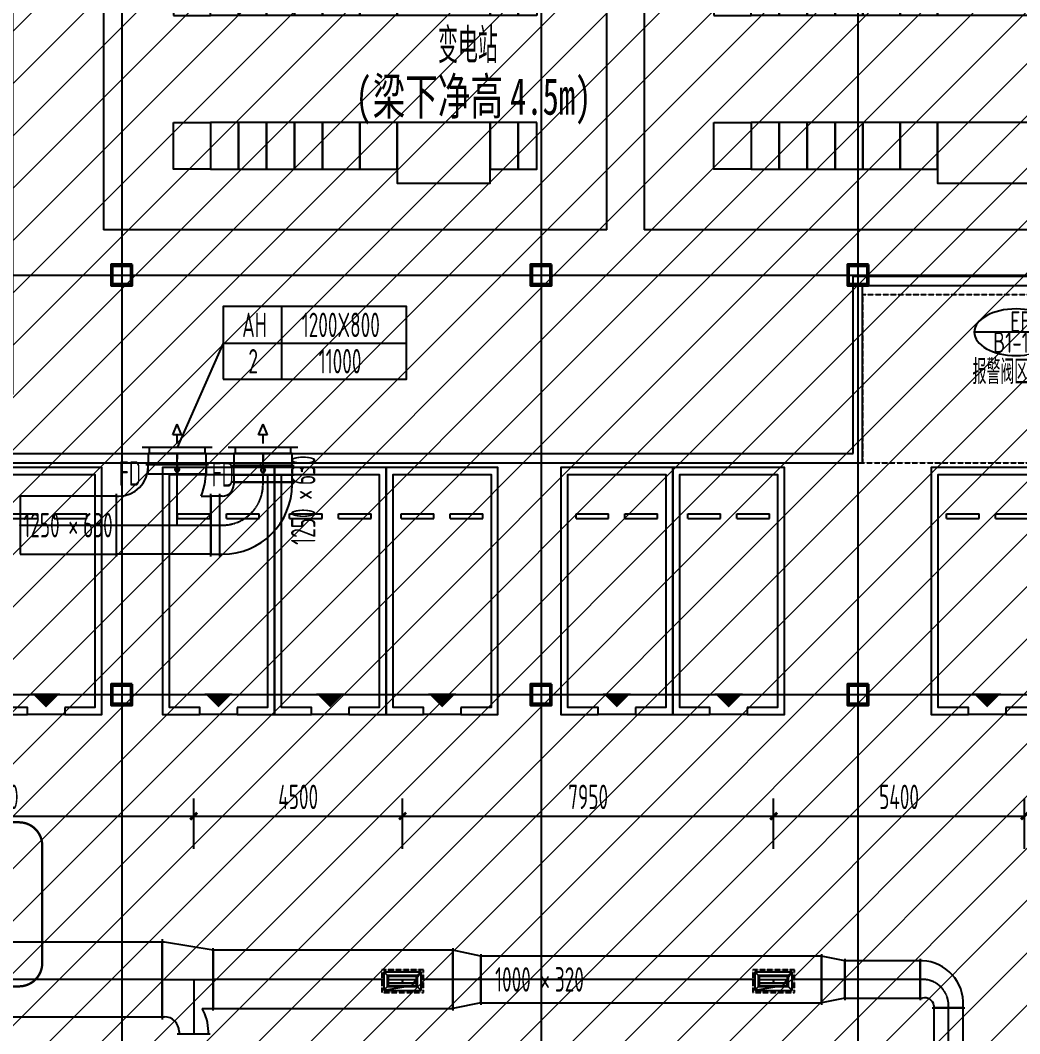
# Model space of a CAD drawing. Extents: x -20827274 to 1300756471, y -549375 to 3431892.
# Drawn here: x -56387 to -34936, y -299536 to -277794 of the extents above; entities that cross this region are included whole.
import ezdxf

# ---------------------------------------------------------------- set-up
doc = ezdxf.new("R2010")
doc.units = 0
doc.header["$LTSCALE"] = 10
for name, pattern in [('CENTER2', [1.125, 0.75, -0.125, 0.125, -0.125]), ('DASH', [0.35, 0.25, -0.1]), ('暖附图底图$0$DASH', [0.35, 0.25, -0.1]), ('暖附图底图$0$DOTE', [2.42, 2, -0.2, 0.02, -0.2])]:
    doc.linetypes.add(name, pattern=pattern)
for name, color, linetype in [('1-zs', 3, 'Continuous'), ('1-暖通标注', 4, 'Continuous'), ('1-标注暖通', 4, 'Continuous'), ('DUCT-排烟中心线', 5, 'CENTER2'), ('DUCT-排烟标注', 3, 'Continuous'), ('DUCT-排烟法兰', 4, 'Continuous'), ('DUCT-排烟管', 2, 'Continuous'), ('DUCT-排烟管立管', 2, 'Continuous'), ('DUCT-排烟管端线', 4, 'Continuous'), ('DUCT-排风风口', 7, 'Continuous'), ('DUCT-送风中心线', 5, 'CENTER2'), ('DUCT-送风标注', 3, 'Continuous'), ('DUCT-送风法兰', 2, 'Continuous'), ('DUCT-送风管', 4, 'Continuous'), ('DUCT-送风管端线', 2, 'Continuous'), ('DUCT-送风阀门', 7, 'Continuous'), ('H-TH_DIM', 3, 'Continuous'), ('H-暖通设备', 181, 'Continuous'), ('Hvac-Hide', 8, 'DASH'), ('暖附图底图$0$0-蓝', 8, 'Continuous'), ('暖附图底图$0$00-停车位', 8, 'Continuous'), ('暖附图底图$0$1-标注暖通', 8, 'Continuous'), ('暖附图底图$0$A-ROOM_NAME', 8, 'Continuous'), ('暖附图底图$0$A-WALL', 8, 'Continuous'), ('暖附图底图$0$DOTE', 8, 'Continuous'), ('暖附图底图$0$EQUIP-照明', 8, 'Continuous'), ('暖附图底图$0$SPACE', 8, 'Continuous'), ('暖附图底图$0$规划-地库', 8, 'Continuous'), ('暖附图底图$0$配电', 8, 'Continuous')]:
    doc.layers.add(name, color=color, linetype=linetype)
doc.layers.add('F-非人防区', color=105, linetype='Continuous', lineweight=15)
doc.layers.add('暖附图底图$0$钢柱', color=8, linetype='Continuous', lineweight=35)
doc.styles.add('8B2_02', font='tssdeng.shx', dxfattribs={"width": 0.6, "bigfont": 'TSSDCHN.shx'})
doc.styles.add('8B2_02_T3', font='tssdeng.shx', dxfattribs={"width": 0.6, "bigfont": 'TSSDCHN.shx'})
doc.styles.add('暖附图底图$0$8B2_02', font='tssdeng.shx', dxfattribs={"width": 0.6, "bigfont": 'TSSDCHN.shx'})
doc.styles.add('暖附图底图$0$黑体', font='simhei.ttf', dxfattribs={"width": 0.65})
doc.dimstyles.new('_TCH_ARCH&&150', dxfattribs={"dimtxt": 525, "dimasz": 150, "dimexe": 375, "dimexo": 450, "dimgap": 150, "dimtad": 1, "dimdec": 0, "dimrnd": 50, "dimzin": 0, "dimdsep": 46, "dimtxsty": '8B2_02_T3', "dimblk": 'ARCHTICK', "dimcen": 0.09, "dimclrt": 7, "dimazin": 2, "dimtfac": 1, "dimtdec": 0, "dimtix": 1, "dimtmove": 2, "dimatfit": 3, "dimfxl": 0, "dimtolj": 1, "dimtzin": 0, "dimarcsym": 0})

# ---------------------------------------------------------------- blocks, each defined once
blk = doc.blocks.new('$风口$00000108')
for p, q in [((-250, 135), (-190, 75)), ((-250, -135), (-250, 135)), ((200, 25), (-190, 25)), ((250, 135), (200, 75)), ((250, 135), (250, -135)), ((-250, -135), (-190, -75)), ((250, -135), (-250, -135)), ((200, -25), (-190, -25)), ((200, -75), (250, -135))]:
    blk.add_line(p, q)
at = {"linetype": 'Continuous'}
blk.add_line((250, 135), (-250, 135), dxfattribs=at)
at = {"lineweight": 40}
for p, q in [((-190, 75), (200, 75)), ((-190, -75), (-190, 75)), ((200, 75), (200, -75)), ((-190, -75), (200, -75))]:
    blk.add_line(p, q, dxfattribs=at)
blk = doc.blocks.new('$风口$00000098')
for p, q in [((99.9, 250), (99.9, -250)), ((0, 200), (99.9, 200)), ((0, -200), (0, 200)), ((0, 0), (-100, 0)), ((171.6, 0), (315.1, 0)), ((315.1, 31.5), (500, 0)), ((315.1, 31.5), (315.1, -31.5)), ((315.1, -31.5), (500, 0)), ((99.9, -200), (0, -200))]:
    blk.add_line(p, q)
blk = doc.blocks.new('暖附图底图$0$车位2400x5300')
at = {"layer": '暖附图底图$0$00-停车位', "color": 251}
for p, q in [((-875, -1000), (-175, -1000)), ((-875, -1100), (-875, -1000)), ((-175, -1100), (-175, -1000)), ((175, -1000), (875, -1000)), ((175, -1100), (175, -1000)), ((875, -1100), (875, -1000)), ((-875, -1100), (-175, -1100)), ((175, -1100), (875, -1100)), ((400, -5300), (-400, -5300))]:
    blk.add_line(p, q, dxfattribs=at)
blk.add_lwpolyline([(400, -5150), (400, -5300), (1200, -5300), (1200, 0), (-1200, 0), (-1200, -5300), (-400, -5300), (-400, -5150), (-1050, -5150), (-1050, -150), (1050, -150), (1050, -5150), (400, -5150)], dxfattribs=at)
blk.add_lwpolyline([(0, -5150, 0, 600, 0), (0, -4850, 600, 600, 0)], format="xyseb", dxfattribs=at)
blk = doc.blocks.new('暖附图底图$0$A$C10817FE3')
at = {"layer": '暖附图底图$0$0-蓝', "color": 9, "linetype": '暖附图底图$0$DASH', "ltscale": 3, "const_width": 50}
blk.add_lwpolyline([(-168634, -136010), (-164256, -136010, 0.414214), (-163756, -135510), (-163756, -132990, 0.414214), (-164256, -132490), (-168634, -132490, 0.414214), (-169134, -132990), (-169134, -135510, 0.414214)], format="xyb", close=True, dxfattribs=at)
blk = doc.blocks.new('暖附图底图$0$p3')
at = {"layer": '暖附图底图$0$配电'}
for p, q in [((0, 10800), (0, 0)), ((6900, 10800), (0, 10800)), ((6900, 10800), (6900, 0)), ((0, 0), (6900, 0))]:
    blk.add_line(p, q, dxfattribs=at)
for points in [[(2300, 9300), (2300, 8900), (1300, 8900), (1300, 9300)], [(4600, 9300), (4600, 8900), (5600, 8900), (5600, 9300)], [(2300, 8900), (2300, 8300), (1300, 8300), (1300, 8900)], [(4600, 8900), (4600, 8300), (5600, 8300), (5600, 8900)], [(2300, 8300), (2300, 6300), (1000, 6300), (1000, 8300)], [(4600, 8300), (4600, 6300), (5900, 6300), (5900, 8300)], [(2300, 6300), (2300, 5500), (1300, 5500), (1300, 6300)], [(4600, 6300), (4600, 5500), (5600, 5500), (5600, 6300)], [(2300, 5500), (2300, 4700), (1300, 4700), (1300, 5500)], [(4600, 5500), (4600, 4700), (5600, 4700), (5600, 5500)], [(2300, 4700), (2300, 4100), (1300, 4100), (1300, 4700)], [(4600, 4700), (4600, 4100), (5600, 4100), (5600, 4700)], [(2300, 4100), (2300, 3500), (1300, 3500), (1300, 4100)], [(4600, 4100), (4600, 3500), (5600, 3500), (5600, 4100)], [(2300, 3500), (2300, 2900), (1300, 2900), (1300, 3500)], [(4600, 3500), (4600, 2900), (5600, 2900), (5600, 3500)], [(2300, 2900), (2300, 2300), (1300, 2300), (1300, 2900)], [(4600, 2900), (4600, 2300), (5600, 2300), (5600, 2900)], [(2300, 1500), (2300, 2300), (1300, 2300), (1300, 1500)], [(4600, 1500), (4600, 2300), (5600, 2300), (5600, 1500)]]:
    blk.add_lwpolyline(points, close=True, dxfattribs=at)
blk = doc.blocks.new('暖附图底图$0$A$C08EF1FB0')
at = {"layer": '暖附图底图$0$规划-地库', "color": 1}
for p, q in [((6700, 2800), (6100, 1800)), ((7300, 2800), (6700, 1800)), ((7900, 2800), (7300, 1800)), ((8500, 2800), (7900, 1800))]:
    blk.add_line(p, q, dxfattribs=at)
at = {"layer": '暖附图底图$0$配电'}
for p, q in [((10800, 4100), (0, 4100)), ((0, 4100), (0, 0)), ((10800, 4100), (10800, 0)), ((10800, 0), (0, 0))]:
    blk.add_line(p, q, dxfattribs=at)
for points in [[(2500, 1800), (4500, 1800), (4500, 3100), (2500, 3100)], [(1500, 1800), (1900, 1800), (1900, 2800), (1500, 2800)], [(1900, 1800), (2500, 1800), (2500, 2800), (1900, 2800)], [(4500, 1800), (5300, 1800), (5300, 2800), (4500, 2800)], [(5300, 1800), (6100, 1800), (6100, 2800), (5300, 2800)], [(6100, 1800), (6700, 1800), (6700, 2800), (6100, 2800)], [(6700, 1800), (7300, 1800), (7300, 2800), (6700, 2800)], [(7300, 1800), (7900, 1800), (7900, 2800), (7300, 2800)], [(7900, 1800), (8500, 1800), (8500, 2800), (7900, 2800)], [(9300, 1800), (8500, 1800), (8500, 2800), (9300, 2800)]]:
    blk.add_lwpolyline(points, close=True, dxfattribs=at)
blk = doc.blocks.new('暖附图底图$0$A$C17481A77')
at = {"layer": '暖附图底图$0$EQUIP-照明', "rotation": 270}
for p in [(-22875, -829), (-11274, -829)]:
    blk.add_blockref('暖附图底图$0$p3', p, dxfattribs=at)
at = {"layer": '暖附图底图$0$规划-地库', "color": 1, "rotation": 269.9999999993091}
blk.add_blockref('暖附图底图$0$A$C08EF1FB0', (-28923, -460), dxfattribs=at)
blk = doc.blocks.new('暖附图底图$0$A$C00330F2E')
at = {"layer": '暖附图底图$0$钢柱', "color": 4, "lineweight": 35}
for points in [[(18075, -108100), (17625, -108100), (17625, -108550), (18075, -108550)], [(18045, -108520), (17655, -108520), (17655, -108130), (18045, -108130)], [(27075, -108100), (26625, -108100), (26625, -108550), (27075, -108550)], [(27045, -108520), (26655, -108520), (26655, -108130), (27045, -108130)], [(33875, -108100), (33425, -108100), (33425, -108550), (33875, -108550)], [(33845, -108520), (33455, -108520), (33455, -108130), (33845, -108130)], [(18075, -117100), (17625, -117100), (17625, -117550), (18075, -117550)], [(18045, -117520), (17655, -117520), (17655, -117130), (18045, -117130)], [(27075, -117100), (26625, -117100), (26625, -117550), (27075, -117550)], [(27045, -117520), (26655, -117520), (26655, -117130), (27045, -117130)], [(33875, -117100), (33425, -117100), (33425, -117550), (33875, -117550)], [(33845, -117520), (33455, -117520), (33455, -117130), (33845, -117130)]]:
    blk.add_lwpolyline(points, close=True, dxfattribs=at)
blk = doc.blocks.new('暖附图底图$0$AFSFCS')
at = {"linetype": '暖附图底图$0$DASH'}
blk.add_lwpolyline([(-38308.6, -287285.4), (-32033.6, -287285.4), (-32033.6, -283685.4), (-38308.6, -283685.4)], close=True, dxfattribs=at)
at = {"layer": '暖附图底图$0$A-WALL'}
for p, q in [((-38508.6, -283285.4), (-31933.6, -283285.4)), ((-38508.6, -287085.4), (-38508.6, -283285.4)), ((-38308.6, -283485.4), (-32033.6, -283485.4)), ((-38308.6, -287285.4), (-38308.6, -283485.4)), ((-59108.6, -287085.4), (-38508.6, -287085.4)), ((-59208.6, -287285.4), (-38308.6, -287285.4))]:
    blk.add_line(p, q, dxfattribs=at)
at = {"layer": '暖附图底图$0$DOTE', "color": 16, "linetype": '暖附图底图$0$DOTE', "ltscale": 1.5}
for p, q in [((-54208.6, -155629.3), (-54208.6, -385768.2)), ((-45208.6, -155629.3), (-45208.6, -385768.2)), ((-38408.6, -155629.3), (-38408.6, -385768.2)), ((-113117.3, -283260.4), (10791.4, -283260.4)), ((-113117.3, -292260.4), (10791.4, -292260.4))]:
    blk.add_line(p, q, dxfattribs=at)
for name, p in [('暖附图底图$0$A$C10817FE3', (107841.4, -162510.4)), ('暖附图底图$0$A$C00330F2E', (-72058.6, -174935.4)), ('暖附图底图$0$A$C17481A77', (-31725.9, -274560.3))]:
    blk.add_blockref(name, p)
at = {"layer": '暖附图底图$0$00-停车位'}
for p in [(-55833.6, -287385.4), (-52133.6, -287385.4), (-49733.6, -287385.4), (-47333.6, -287385.4), (-43583.6, -287385.4), (-41183.6, -287385.4), (-35633.6, -287385.4)]:
    blk.add_blockref('暖附图底图$0$车位2400x5300', p, dxfattribs=at)
at = {"layer": '暖附图底图$0$A-ROOM_NAME', "style": '暖附图底图$0$8B2_02', "width": 0.6}
for s, height, p in [('变电站', 750, (-47420.4, -278713.7)), ('报警阀区域', 525, (-35949.2, -285599.1))]:
    blk.add_text(s, height=height, dxfattribs=at).set_placement(p)
at = {"layer": '暖附图底图$0$SPACE', "style": '暖附图底图$0$黑体', "width": 0.65}
for s, height, p in [('(', 788.6, (-49191.2, -279820.3)), ('梁下净高', 788.61, (-48822.6, -279820.3)), ('4.5m)', 788.61, (-45873.7, -279820.3))]:
    blk.add_text(s, height=height, dxfattribs=at).set_placement(p)
blk = doc.blocks.new('暖附图底图')
at = {"layer": '暖附图底图$0$1-标注暖通', "linetype": '暖附图底图$0$DASH'}
blk.add_blockref('暖附图底图$0$AFSFCS', (500000, 0), dxfattribs=at)
blk = doc.blocks.new('_ArchTick')
at = {"color": 0, "linetype": 'ByBlock', "const_width": 0.4}
blk.add_lwpolyline([(-0.5, -0.5), (0.5, 0.5)], dxfattribs=at)
blk = doc.blocks.new('*D1182')
at = {"layer": 'Defpoints', "color": 0, "transparency": 16777216}
for p in [(-52664, -294867), (-61046, -296021), (-52664, -296021)]:
    blk.add_point(p, dxfattribs=at)
at = {"layer": 'H-TH_DIM', "color": 0, "lineweight": -2, "transparency": 16777216}
for p, q in [((-61046, -295571), (-61046, -294492)), ((-52664, -295571), (-52664, -294492)), ((-61046, -294867), (-52664, -294867))]:
    blk.add_line(p, q, dxfattribs=at)
at = {"layer": 'H-TH_DIM', "color": 0, "lineweight": -2, "transparency": 16777216, "xscale": 150, "yscale": 150, "zscale": 150, "rotation": 180}
blk.add_blockref('_ArchTick', (-61046, -294867), dxfattribs=at)
at = {"layer": 'H-TH_DIM', "color": 0, "lineweight": -2, "transparency": 16777216, "xscale": 150, "yscale": 150, "zscale": 150}
blk.add_blockref('_ArchTick', (-52664, -294867), dxfattribs=at)
at = {"layer": 'H-TH_DIM', "color": 7, "transparency": 16777216, "insert": (-56855, -294455), "char_height": 525, "attachment_point": 5, "style": '8B2_02_T3'}
blk.add_mtext('\\A1;8400', dxfattribs=at)
blk = doc.blocks.new('*D1183')
at = {"layer": 'Defpoints', "color": 0, "transparency": 16777216}
for p in [(-48181, -294867), (-52664, -296021), (-48181, -296021)]:
    blk.add_point(p, dxfattribs=at)
at = {"layer": 'H-TH_DIM', "color": 0, "lineweight": -2, "transparency": 16777216}
for p, q in [((-52664, -295571), (-52664, -294492)), ((-48181, -295571), (-48181, -294492)), ((-52664, -294867), (-48181, -294867))]:
    blk.add_line(p, q, dxfattribs=at)
at = {"layer": 'H-TH_DIM', "color": 0, "lineweight": -2, "transparency": 16777216, "xscale": 150, "yscale": 150, "zscale": 150, "rotation": 180}
blk.add_blockref('_ArchTick', (-52664, -294867), dxfattribs=at)
at = {"layer": 'H-TH_DIM', "color": 0, "lineweight": -2, "transparency": 16777216, "xscale": 150, "yscale": 150, "zscale": 150}
blk.add_blockref('_ArchTick', (-48181, -294867), dxfattribs=at)
at = {"layer": 'H-TH_DIM', "color": 7, "transparency": 16777216, "insert": (-50422, -294455), "char_height": 525, "attachment_point": 5, "style": '8B2_02_T3'}
blk.add_mtext('\\A1;4500', dxfattribs=at)
blk = doc.blocks.new('*D1184')
at = {"layer": 'Defpoints', "color": 0, "transparency": 16777216}
for p in [(-40218, -294867), (-48181, -296021), (-40218, -296021)]:
    blk.add_point(p, dxfattribs=at)
at = {"layer": 'H-TH_DIM', "color": 0, "lineweight": -2, "transparency": 16777216}
for p, q in [((-48181, -295571), (-48181, -294492)), ((-40218, -295571), (-40218, -294492)), ((-48181, -294867), (-40218, -294867))]:
    blk.add_line(p, q, dxfattribs=at)
at = {"layer": 'H-TH_DIM', "color": 0, "lineweight": -2, "transparency": 16777216, "xscale": 150, "yscale": 150, "zscale": 150, "rotation": 180}
blk.add_blockref('_ArchTick', (-48181, -294867), dxfattribs=at)
at = {"layer": 'H-TH_DIM', "color": 0, "lineweight": -2, "transparency": 16777216, "xscale": 150, "yscale": 150, "zscale": 150}
blk.add_blockref('_ArchTick', (-40218, -294867), dxfattribs=at)
at = {"layer": 'H-TH_DIM', "color": 7, "transparency": 16777216, "insert": (-44199, -294455), "char_height": 525, "attachment_point": 5, "style": '8B2_02_T3'}
blk.add_mtext('\\A1;7950', dxfattribs=at)
blk = doc.blocks.new('*D1185')
at = {"layer": 'Defpoints', "color": 0, "transparency": 16777216}
for p in [(-34834, -294867), (-40218, -296021), (-34834, -296021)]:
    blk.add_point(p, dxfattribs=at)
at = {"layer": 'H-TH_DIM', "color": 0, "lineweight": -2, "transparency": 16777216}
for p, q in [((-40218, -295571), (-40218, -294492)), ((-34834, -295571), (-34834, -294492)), ((-40218, -294867), (-34834, -294867))]:
    blk.add_line(p, q, dxfattribs=at)
at = {"layer": 'H-TH_DIM', "color": 0, "lineweight": -2, "transparency": 16777216, "xscale": 150, "yscale": 150, "zscale": 150, "rotation": 180}
blk.add_blockref('_ArchTick', (-40218, -294867), dxfattribs=at)
at = {"layer": 'H-TH_DIM', "color": 0, "lineweight": -2, "transparency": 16777216, "xscale": 150, "yscale": 150, "zscale": 150}
blk.add_blockref('_ArchTick', (-34834, -294867), dxfattribs=at)
at = {"layer": 'H-TH_DIM', "color": 7, "transparency": 16777216, "insert": (-37526, -294455), "char_height": 525, "attachment_point": 5, "style": '8B2_02_T3'}
blk.add_mtext('\\A1;5400', dxfattribs=at)

msp = doc.modelspace()

# ---------------------------------------------------------------- hatches: boundary and pattern name
at = {"layer": 'F-非人防区'}
h = msp.add_hatch(dxfattribs=at)
h.set_pattern_fill('ANSI31', color=8, scale=500)
h.set_pattern_definition([(45, (-67108.6, 126739.6), (-561.266, 561.266), [])])
edge = h.paths.add_edge_path()
edge.add_line((26041.4, -160910.4), (26041.4, -174910.4))
edge.add_line((26041.4, -174910.4), (44466.4, -174910.4))
edge.add_line((44466.4, -174910.4), (44466.4, -230535.4))
edge.add_line((44466.4, -230535.4), (29591.4, -230535.4))
edge.add_line((29591.4, -230535.4), (29591.4, -228585.4))
edge.add_line((29591.4, -228585.4), (32466.4, -228585.4))
edge.add_line((32466.4, -228585.4), (32466.4, -223185.4))
edge.add_line((32466.4, -223185.4), (6116.4, -223185.4))
edge.add_line((6116.4, -223185.4), (6116.4, -236210.4))
edge.add_line((6116.4, -236210.4), (5916.4, -236210.4))
edge.add_line((5916.4, -236210.4), (5921.1, -289912.2))
edge.add_line((5921.1, -289912.2), (35191.4, -289912.2))
edge.add_line((35191.4, -289912.2), (35191.4, -296310.4))
edge.add_line((35191.4, -296310.4), (35041.4, -296310.4))
edge.add_line((35041.4, -296310.4), (35041.4, -296910.4))
edge.add_line((35041.4, -296910.4), (35641.4, -296910.4))
edge.add_line((35641.4, -296910.4), (44736.4, -305099.6))
edge.add_line((44736.4, -305099.6), (22456.5, -329844))
edge.add_line((22456.5, -329844), (22456.5, -340006.4))
edge.add_line((22456.5, -340006.4), (-13248.1, -379660.4))
edge.add_line((-13248.1, -379660.4), (-90108.6, -379660.4))
edge.add_line((-90108.6, -379660.4), (-90108.6, -373660.4))
edge.add_line((-90108.6, -373660.4), (-91358.6, -373660.4))
edge.add_arc((-91358.6, -361660.4), 12000, 180, 270, ccw=False)
edge.add_line((-103358.6, -361660.4), (-103358.6, -333450.4))
edge.add_line((-103358.6, -333450.4), (-95358.6, -333436.6))
edge.add_line((-95358.6, -333436.6), (-95358.6, -160610.4))
edge.add_line((-95358.6, -160610.4), (-86333.4, -160610.4))
edge.add_line((-86333.4, -160610.4), (-86333.6, -149790))
edge.add_line((-86333.6, -149790), (-73433.4, -149790))
edge.add_line((-73433.4, -149790), (-73433.4, -160610.4))
edge.add_line((-73433.4, -160610.4), (26041.4, -160910.4))

# ---------------------------------------------------------------- linework, layer by layer
at = {"layer": '1-暖通标注'}
msp.add_line((-52031.6, -284724.7), (-53018.4, -286960.5, 2600), dxfattribs=at)
at = {"layer": '1-标注暖通'}
msp.add_lwpolyline([(-52031.6, -285493.1), (-48095.6, -285493.1), (-48095.6, -283934.3), (-52031.6, -283934.3)], close=True, dxfattribs=at)
for points in [[(-50779.1, -283934.3), (-50779.1, -285493.1)], [(-52031.6, -284724.7), (-48095.6, -284724.7)]]:
    msp.add_lwpolyline(points, dxfattribs=at)
at = {"layer": 'DUCT-排烟中心线'}
for p, q in [((-53344.1, -298370.9), (-60608.4, -298370.9)), ((-53344.1, -298370.9), (-52664.1, -298370.9)), ((-53344.1, -298370.9), (-52664.1, -298370.9)), ((-52664.1, -298370.9), (-52249.1, -298370.9)), ((-52664.1, -298370.9), (-52664.1, -299535.9)), ((-52664.1, -298370.9), (-52249.1, -298370.9)), ((-52664.1, -298370.9), (-52664.1, -299535.9)), ((-48610.7, -298370.9), (-52249.1, -298370.9)), ((-47104.8, -298370.9), (-47750.7, -298370.9)), ((-46504.6, -298370.9), (-47104.6, -298370.9)), ((-40648.1, -298370.9), (-46504.4, -298370.9)), ((-39188.8, -298370.9), (-39788.1, -298370.9)), ((-38688.6, -298370.9), (-39188.6, -298370.9)), ((-37073.7, -298370.9), (-38688.4, -298370.9)), ((-37023.5, -298370.9), (-37073.5, -298370.9)), ((-36463.5, -298980.9), (-36463.5, -298930.9)), ((-36463.5, -312463.6), (-36463.5, -298981.1))]:
    msp.add_line(p, q, dxfattribs=at)
msp.add_arc((-37023.5, -298930.9), 560, 0, 90, dxfattribs=at)
at = {"layer": 'DUCT-排烟法兰'}
for p, q in [((-53344.2, -297510.9), (-53344.2, -299230.9)), ((-52249, -299040.9), (-52249, -297700.9)), ((-47104.7, -297700.9), (-47104.7, -299040.9)), ((-46504.5, -297825.9), (-46504.5, -298915.9)), ((-39188.7, -297825.9), (-39188.7, -298915.9)), ((-38688.5, -297925.9), (-38688.5, -298815.9)), ((-37073.6, -297925.9), (-37073.6, -298815.9)), ((-36816, -298981), (-36111, -298981)), ((-53016.6, -299536), (-52311.6, -299536)), ((-53016.6, -299536), (-52311.6, -299536))]:
    msp.add_line(p, q, dxfattribs=at)
at = {"layer": 'DUCT-排烟法兰', "color": 18, "true_color": 0x000000}
for p in [(-53344.3, -298370.9, 500), (-53344.1, -298370.9, 500), (-52249.1, -298370.9, 500), (-52248.9, -298370.9, 500), (-48180.7, -298408, -0.1), (-48180.7, -298408, 0.1), (-47104.8, -298370.9, 500), (-47104.6, -298370.9, 500), (-46504.6, -298370.9, 500), (-46504.4, -298370.9, 500), (-40218.1, -298408, -0.1), (-40218.1, -298408, 0.1), (-39188.8, -298370.9, 500), (-39188.6, -298370.9, 500), (-38688.6, -298370.9, 500), (-38688.4, -298370.9, 500), (-37073.7, -298370.9, 500), (-37073.5, -298370.9, 500), (-36463.5, -298980.9, 500), (-36463.5, -298981.1, 500), (-52664.1, -299535.9, 500), (-52664.1, -299535.9, 500)]:
    msp.add_point(p, dxfattribs=at)
at = {"layer": 'DUCT-排烟管'}
for p, q in [((-53344.1, -297570.9), (-70505.7, -297570.9)), ((-53344.1, -299170.9), (-53344.1, -297570.9)), ((-53294.1, -297570.9), (-53344.1, -297570.9)), ((-53294.1, -297570.9), (-53344.1, -297570.9)), ((-52249.1, -297745.9), (-53294.1, -297570.9)), ((-52249.1, -297745.9), (-53294.1, -297570.9)), ((-47104.8, -297745.9), (-52249.1, -297745.9)), ((-52249.1, -297745.9), (-52249.1, -298995.9)), ((-47104.8, -298995.9), (-47104.8, -297745.9)), ((-46504.6, -297870.9), (-47104.6, -297745.9)), ((-39188.8, -297870.9), (-46504.4, -297870.9)), ((-46504.4, -297870.9), (-46504.4, -298870.9)), ((-39188.8, -298870.9), (-39188.8, -297870.9)), ((-38688.6, -297970.9), (-39188.6, -297870.9)), ((-37073.7, -297970.9), (-38688.4, -297970.9)), ((-38688.4, -297970.9), (-38688.4, -298770.9)), ((-37073.7, -298770.9), (-37073.7, -297970.9)), ((-37023.5, -297970.9), (-37073.5, -297970.9)), ((-46504.6, -298870.9), (-47104.6, -298995.9)), ((-46504.4, -298870.9), (-39188.8, -298870.9)), ((-38688.6, -298770.9), (-39188.6, -298870.9)), ((-38688.4, -298770.9), (-37073.7, -298770.9)), ((-37073.5, -298770.9), (-37023.5, -298770.9)), ((-36778.5, -298930.9), (-36778.5, -298980.9)), ((-36148.5, -298980.9), (-36148.5, -298930.9)), ((-52486, -298995.9), (-52249.1, -298995.9)), ((-52486, -298995.9), (-52249.1, -298995.9)), ((-52249.1, -298995.9), (-47104.8, -298995.9)), ((-36148.5, -298981.1), (-36778.5, -298981.1)), ((-36778.5, -298981.1), (-36778.5, -312463.6)), ((-36148.5, -312463.6), (-36148.5, -298981.1)), ((-70505.7, -299170.9), (-53344.1, -299170.9)), ((-53344.1, -299170.9), (-53294.1, -299170.9)), ((-53344.1, -299170.9), (-53294.1, -299170.9)), ((-52979.1, -299485.9), (-52979.1, -299535.9)), ((-52979.1, -299485.9), (-52979.1, -299535.9)), ((-52349.1, -299535.9), (-52349.1, -299485.9)), ((-52349.1, -299535.9), (-52349.1, -299485.9))]:
    msp.add_line(p, q, dxfattribs=at)
for centre, radius, start, end in [((-37063.5, -298886.2), 916.1, 357.19985, 87.49588), ((-36973.3, -298961.7), 197.2, 8.9628, 104.74321), ((-53294.1, -299485.9), 945, 0, 31.23293), ((-53294.1, -299485.9), 945, 0, 31.23293), ((-53294.1, -299485.9), 315, 0, 90), ((-53294.1, -299485.9), 315, 0, 90)]:
    msp.add_arc(centre, radius, start, end, dxfattribs=at)
at = {"layer": 'DUCT-排烟管', "color": 18, "true_color": 0x000000}
for p in [(-53344.1, -298370.9, 500), (-53344.1, -298370.9, 500), (-52249.1, -298370.9, 500), (-52249.1, -298370.9, 500), (-47104.6, -298370.9, 500), (-46504.6, -298370.9, 500), (-39188.6, -298370.9, 500), (-38688.6, -298370.9, 500), (-37073.5, -298370.9, 500), (-36463.5, -298980.9, 500), (-52664.1, -299535.9, 500), (-52664.1, -299535.9, 500)]:
    msp.add_point(p, dxfattribs=at)
at = {"layer": 'DUCT-排烟管立管'}
for p, q in [((-47780.7, -298208), (-48580.7, -298208)), ((-48580.7, -298208), (-48580.7, -298608)), ((-47780.7, -298608), (-47780.7, -298208)), ((-39818.1, -298208), (-40618.1, -298208)), ((-40618.1, -298208), (-40618.1, -298608)), ((-39818.1, -298608), (-39818.1, -298208)), ((-48580.7, -298608), (-47780.7, -298608)), ((-40618.1, -298608), (-39818.1, -298608))]:
    msp.add_line(p, q, dxfattribs=at)
at = {"layer": 'DUCT-排烟管端线'}
for p, q in [((-53344.1, -297570.9), (-53344.1, -299170.9)), ((-53344.1, -297570.9), (-53344.1, -299170.9)), ((-52249.1, -298995.9), (-52249.1, -297745.9)), ((-52249.1, -298995.9), (-52249.1, -297745.9)), ((-47104.6, -297745.9), (-47104.6, -298995.9)), ((-46504.6, -298870.9), (-46504.6, -297870.9)), ((-39188.6, -297870.9), (-39188.6, -298870.9)), ((-38688.6, -298770.9), (-38688.6, -297970.9)), ((-37073.5, -297970.9), (-37073.5, -298770.9)), ((-47780.7, -298208), (-47980.7, -298508)), ((-39818.1, -298208), (-40018.1, -298508)), ((-47980.7, -298508), (-48580.7, -298608)), ((-40018.1, -298508), (-40618.1, -298608)), ((-36148.5, -298980.9), (-36778.5, -298980.9)), ((-52979.1, -299535.9), (-52349.1, -299535.9)), ((-52979.1, -299535.9), (-52349.1, -299535.9))]:
    msp.add_line(p, q, dxfattribs=at)
at = {"layer": 'DUCT-送风中心线'}
for p, q in [((-53018.4, -287325.8), (-53018.4, -287085.4)), ((-51176.8, -287345.3), (-51176.8, -287085.4)), ((-53018.4, -288626), (-53018.4, -287326)), ((-51176.8, -287700.8), (-51176.8, -287545.7)), ((-51176.8, -287751), (-51176.8, -287701)), ((-56386.7, -288626), (-54318.6, -288626)), ((-54318.4, -288626), (-53018.4, -288626)), ((-53018.4, -288626), (-52293.4, -288626)), ((-52293.2, -288626), (-52102, -288626)), ((-52101.8, -288626), (-52051.8, -288626))]:
    msp.add_line(p, q, dxfattribs=at)
msp.add_arc((-52051.8, -287751), 875, 270, 0, dxfattribs=at)
at = {"layer": 'DUCT-送风法兰'}
for p, q in [((-53688.4, -287325.9), (-52348.4, -287325.9)), ((-51846.8, -287345.4), (-50506.8, -287345.4)), ((-51846.8, -287545.6), (-50506.8, -287545.6)), ((-50506.8, -287700.9), (-51846.8, -287700.9)), ((-54318.5, -289296), (-54318.5, -287956)), ((-52293.3, -289296), (-52293.3, -287956)), ((-52101.9, -289296), (-52101.9, -287956))]:
    msp.add_line(p, q, dxfattribs=at)
at = {"layer": 'DUCT-送风法兰', "color": 18, "true_color": 0x000000}
for p in [(-53018.4, -287325.8, 3000), (-53018.4, -287326, 3000), (-51176.8, -287345.3, 3000), (-51176.8, -287345.5, 3000), (-51176.8, -287545.5, 3000), (-51176.8, -287545.7, 3000), (-51176.8, -287700.8, 3000), (-51176.8, -287701, 3000), (-56386.7, -288626, 3000), (-54318.6, -288626, 3000), (-54318.4, -288626, 3000), (-52293.4, -288626, 3000), (-52293.2, -288626, 3000), (-52102, -288626, 3000), (-52101.8, -288626, 3000)]:
    msp.add_point(p, dxfattribs=at)
at = {"layer": 'DUCT-送风管'}
for p, q in [((-52393.4, -287085.4), (-53643.4, -287085.4)), ((-53643.4, -287085.4), (-53643.4, -287325.8)), ((-52393.4, -287325.8), (-52393.4, -287085.4)), ((-50551.8, -287085.4), (-51801.8, -287085.4)), ((-51801.8, -287085.4), (-51801.8, -287345.3)), ((-50551.8, -287345.3), (-50551.8, -287085.4)), ((-53643.4, -287325.8), (-52393.4, -287325.8)), ((-53643.4, -287376), (-53643.4, -287326)), ((-53643.4, -287531.3), (-53643.4, -287331.3)), ((-52393.4, -287326), (-52393.4, -287376)), ((-52393.4, -287331.3), (-52393.4, -287531.3)), ((-51801.8, -287345.3), (-50551.8, -287345.3)), ((-51801.8, -287545.5), (-51801.8, -287345.5)), ((-50551.8, -287345.5), (-50551.8, -287545.5)), ((-50551.8, -287545.7), (-51801.8, -287545.7)), ((-51801.8, -287545.7), (-51801.8, -287700.8)), ((-50551.8, -287700.8), (-50551.8, -287545.7)), ((-51801.8, -287700.8), (-50551.8, -287700.8)), ((-51801.8, -287701), (-51801.8, -287751)), ((-50551.8, -287751), (-50551.8, -287701)), ((-54318.6, -288001), (-56386.7, -288001)), ((-56386.7, -288001), (-56386.7, -289251)), ((-54318.6, -289251), (-54318.6, -288001)), ((-54318.4, -288001), (-54268.4, -288001)), ((-52500.6, -288001), (-52293.4, -288001)), ((-52102, -288001), (-52293.2, -288001)), ((-52293.2, -288001), (-52293.2, -289251)), ((-52102, -289251), (-52102, -288001)), ((-52051.8, -288001), (-52101.8, -288001)), ((-56386.7, -289251), (-54318.6, -289251)), ((-54268.4, -289251), (-54318.4, -289251)), ((-52293.4, -289251), (-54268.4, -289251)), ((-52293.2, -289251), (-52102, -289251)), ((-52101.8, -289251), (-52051.8, -289251))]:
    msp.add_line(p, q, dxfattribs=at)
for centre, radius, start, end in [((-54268.4, -287376), 625, 270, 0), ((-54268.4, -287376), 1875, 340.52878, 360), ((-52051.8, -287751), 1500, 270, 360), ((-52051.8, -287751), 250, 270, 0)]:
    msp.add_arc(centre, radius, start, end, dxfattribs=at)
at = {"layer": 'DUCT-送风管', "color": 18, "true_color": 0x000000}
for p in [(-53018.4, -287326, 3000), (-51176.8, -287701, 3000), (-54318.4, -288626, 3000), (-52293.4, -288626, 3000), (-52101.8, -288626, 3000)]:
    msp.add_point(p, dxfattribs=at)
at = {"layer": 'DUCT-送风管端线'}
for p, q in [((-53643.4, -287326), (-52393.4, -287326)), ((-52393.4, -287331.3), (-53643.4, -287331.3)), ((-50551.8, -287345.5), (-51801.8, -287345.5)), ((-52393.4, -287531.3), (-53643.4, -287531.3)), ((-50551.8, -287545.5), (-51801.8, -287545.5)), ((-50551.8, -287701), (-51801.8, -287701)), ((-54318.4, -289251), (-54318.4, -288001)), ((-52293.4, -288001), (-52293.4, -289251)), ((-52101.8, -289251), (-52101.8, -288001))]:
    msp.add_line(p, q, dxfattribs=at)
at = {"layer": 'DUCT-送风阀门'}
for p, q in [((-53067.5, -287421.9), (-53068.3, -287428.2)), ((-53066, -287415.8), (-53067.5, -287421.9)), ((-53063.6, -287410), (-53066, -287415.8)), ((-53060.6, -287404.5), (-53063.6, -287410)), ((-53056.9, -287399.4), (-53060.6, -287404.5)), ((-53052.6, -287394.9), (-53056.9, -287399.4)), ((-53047.8, -287390.8), (-53052.6, -287394.9)), ((-53042.5, -287387.5), (-53047.8, -287390.8)), ((-53036.8, -287384.8), (-53042.5, -287387.5)), ((-53030.8, -287382.9), (-53036.8, -287384.8)), ((-53024.7, -287381.7), (-53030.8, -287382.9)), ((-53018.4, -287381.3), (-53024.7, -287381.7)), ((-53018.4, -287343.8), (-53018.4, -287518.8)), ((-53012.1, -287381.7), (-53018.4, -287381.3)), ((-53006, -287382.9), (-53012.1, -287381.7)), ((-53000, -287384.8), (-53006, -287382.9)), ((-52994.3, -287387.5), (-53000, -287384.8)), ((-52989, -287390.8), (-52994.3, -287387.5)), ((-52984.2, -287394.9), (-52989, -287390.8)), ((-52979.9, -287399.4), (-52984.2, -287394.9)), ((-52976.2, -287404.5), (-52979.9, -287399.4)), ((-52973.2, -287410), (-52976.2, -287404.5)), ((-52970.9, -287415.8), (-52973.2, -287410)), ((-52969.3, -287421.9), (-52970.9, -287415.8)), ((-52968.5, -287428.2), (-52969.3, -287421.9)), ((-51222.1, -287424.2), (-51224.4, -287430)), ((-51219.1, -287418.7), (-51222.1, -287424.2)), ((-51215.4, -287413.6), (-51219.1, -287418.7)), ((-51211.1, -287409), (-51215.4, -287413.6)), ((-51206.2, -287405), (-51211.1, -287409)), ((-51200.9, -287401.7), (-51206.2, -287405)), ((-51195.3, -287399), (-51200.9, -287401.7)), ((-51189.3, -287397.1), (-51195.3, -287399)), ((-51183.1, -287395.9), (-51189.3, -287397.1)), ((-51176.8, -287395.5), (-51183.1, -287395.9)), ((-51176.8, -287358), (-51176.8, -287533)), ((-51170.6, -287395.9), (-51176.8, -287395.5)), ((-51164.4, -287397.1), (-51170.6, -287395.9)), ((-51158.4, -287399), (-51164.4, -287397.1)), ((-51152.8, -287401.7), (-51158.4, -287399)), ((-51147.5, -287405), (-51152.8, -287401.7)), ((-51142.6, -287409), (-51147.5, -287405)), ((-51138.3, -287413.6), (-51142.6, -287409)), ((-51134.6, -287418.7), (-51138.3, -287413.6)), ((-51131.6, -287424.2), (-51134.6, -287418.7)), ((-51129.3, -287430), (-51131.6, -287424.2)), ((-53068.3, -287428.2), (-53068.3, -287434.4)), ((-53068.3, -287434.4), (-53067.5, -287440.7)), ((-53067.5, -287440.7), (-53066, -287446.7)), ((-53066, -287446.7), (-53063.6, -287452.6)), ((-53063.6, -287452.6), (-53060.6, -287458.1)), ((-53060.6, -287458.1), (-53056.9, -287463.2)), ((-53056.9, -287463.2), (-53052.6, -287467.7)), ((-53052.6, -287467.7), (-53047.8, -287471.7)), ((-53047.8, -287471.7), (-53042.5, -287475.1)), ((-53042.5, -287475.1), (-53036.8, -287477.8)), ((-53036.8, -287477.8), (-53030.8, -287479.7)), ((-53030.8, -287479.7), (-53024.7, -287480.9)), ((-53024.7, -287480.9), (-53018.4, -287481.3)), ((-53018.4, -287481.3), (-53012.1, -287480.9)), ((-53012.1, -287480.9), (-53006, -287479.7)), ((-53006, -287479.7), (-53000, -287477.8)), ((-53000, -287477.8), (-52994.3, -287475.1)), ((-52994.3, -287475.1), (-52989, -287471.7)), ((-52989, -287471.7), (-52984.2, -287467.7)), ((-52984.2, -287467.7), (-52979.9, -287463.2)), ((-52979.9, -287463.2), (-52976.2, -287458.1)), ((-52976.2, -287458.1), (-52973.2, -287452.6)), ((-52973.2, -287452.6), (-52970.9, -287446.7)), ((-52970.9, -287446.7), (-52969.3, -287440.7)), ((-52969.3, -287440.7), (-52968.5, -287434.4)), ((-52968.5, -287434.4), (-52968.5, -287428.2)), ((-51226, -287436.1), (-51226.7, -287442.3)), ((-51226.7, -287442.3), (-51226.7, -287448.6)), ((-51226.7, -287448.6), (-51226, -287454.9)), ((-51224.4, -287430), (-51226, -287436.1)), ((-51226, -287454.9), (-51224.4, -287460.9)), ((-51224.4, -287460.9), (-51222.1, -287466.8)), ((-51222.1, -287466.8), (-51219.1, -287472.3)), ((-51219.1, -287472.3), (-51215.4, -287477.4)), ((-51215.4, -287477.4), (-51211.1, -287481.9)), ((-51211.1, -287481.9), (-51206.2, -287485.9)), ((-51206.2, -287485.9), (-51200.9, -287489.3)), ((-51200.9, -287489.3), (-51195.3, -287492)), ((-51195.3, -287492), (-51189.3, -287493.9)), ((-51189.3, -287493.9), (-51183.1, -287495.1)), ((-51183.1, -287495.1), (-51176.8, -287495.5)), ((-51176.8, -287495.5), (-51170.6, -287495.1)), ((-51170.6, -287495.1), (-51164.4, -287493.9)), ((-51164.4, -287493.9), (-51158.4, -287492)), ((-51158.4, -287492), (-51152.8, -287489.3)), ((-51152.8, -287489.3), (-51147.5, -287485.9)), ((-51147.5, -287485.9), (-51142.6, -287481.9)), ((-51142.6, -287481.9), (-51138.3, -287477.4)), ((-51138.3, -287477.4), (-51134.6, -287472.3)), ((-51134.6, -287472.3), (-51131.6, -287466.8)), ((-51131.6, -287466.8), (-51129.3, -287460.9)), ((-51127.7, -287436.1), (-51129.3, -287430)), ((-51129.3, -287460.9), (-51127.7, -287454.9)), ((-51126.9, -287442.3), (-51127.7, -287436.1)), ((-51127.7, -287454.9), (-51126.9, -287448.6)), ((-51126.9, -287448.6), (-51126.9, -287442.3))]:
    msp.add_line(p, q, dxfattribs=at)
at = {"layer": 'H-暖通设备', "linetype": 'Continuous'}
msp.add_line((-34113.8, -284486.6), (-35913.8, -284486.6), dxfattribs=at)
at = {"layer": 'H-暖通设备', "linetype": 'Continuous', "extrusion": (0, 0, -1)}
msp.add_ellipse((-35013.8, -284486.6), major_axis=(-900, 0), ratio=0.5555556, dxfattribs=at)
at = {"layer": 'Hvac-Hide'}
for p, q in [((-47735.7, -298163), (-48625.7, -298163)), ((-48625.7, -298163), (-48625.7, -298653)), ((-47735.7, -298653), (-47735.7, -298163)), ((-39773.1, -298163), (-40663.1, -298163)), ((-40663.1, -298163), (-40663.1, -298653)), ((-39773.1, -298653), (-39773.1, -298163)), ((-48625.7, -298653), (-47735.7, -298653)), ((-40663.1, -298653), (-39773.1, -298653))]:
    msp.add_line(p, q, dxfattribs=at)

# ---------------------------------------------------------------- block references
at = {"layer": '1-zs'}
msp.add_blockref('暖附图底图', (-500000, 0), dxfattribs=at)
at = {"layer": 'DUCT-排风风口'}
for name, p, xscale, yscale, rotation in [('$风口$00000098', (-53018.4, -287085.4, 2600), 1.25, -3, 90.00000000000001), ('$风口$00000098', (-51176.8, -287085.4, 2600), 1.25, -3, 90.00000000000001), ('$风口$00000108', (-48180.7, -298408, 2600), 1.6, 1.481481481481482, 180), ('$风口$00000108', (-40218.1, -298408, 2600), 1.6, 1.481481481481482, 180)]:
    msp.add_blockref(name, p, dxfattribs=dict(at, xscale=xscale, yscale=yscale, rotation=rotation))

# ---------------------------------------------------------------- texts
at = {"layer": '1-标注暖通', "style": '8B2_02', "width": 0.6}
for s, p in [('AH', (-51623.4, -284592)), ('1200X800', (-50346, -284592)), ('2', (-51490.1, -285371.4)), ('11000', (-49982.6, -285371.4)), ('FD', (-54271.2, -287779.7)), ('FD', (-52278.3, -287797.9))]:
    msp.add_text(s, height=525, dxfattribs=at).set_placement(p)
at = {"layer": 'DUCT-排烟标注', "style": '8B2_02', "width": 0.6}
for s, p in [('1000', (-46196.7, -298633.4, 500)), ('×', (-45227.5, -298633.4, 500)), ('320', (-44912.5, -298633.4, 500))]:
    msp.add_text(s, height=525, dxfattribs=at).set_placement(p)
at = {"layer": 'DUCT-送风标注', "color": 2, "style": '8B2_02', "width": 0.6}
for s, p in [('630', (-50050.9, -287763.8, 3000)), ('×', (-50050.9, -288078.8, 3000)), ('1250', (-50050.9, -289048, 3000))]:
    msp.add_text(s, height=525, rotation=90, dxfattribs=at).set_placement(p)
at = {"layer": 'DUCT-送风标注', "style": '8B2_02', "width": 0.6}
for s, p in [('1250', (-56321.9, -288888.5, 400)), ('630', (-55037.7, -288888.5, 400)), ('×', (-55352.7, -288888.5, 400))]:
    msp.add_text(s, height=525, dxfattribs=at).set_placement(p)
at = {"layer": 'H-暖通设备', "linetype": 'Continuous', "style": '8B2_02', "width": 0.7}
for s, p in [('EF', (-35138.4, -284486.6)), ('B1-1', (-35504, -284929.1))]:
    msp.add_text(s, height=450, dxfattribs=at).set_placement(p)

# ---------------------------------------------------------------- dimensions: what is measured, and where the dimension line sits
at = {"layer": 'H-TH_DIM'}
for p1, p2, distance, picture, middle in [((-61046.4, -296021), (-52664.1, -296021), 1153.7, '*D1182', (-56855.2, -294454.8)), ((-52664.1, -296021), (-48180.7, -296021), 1153.7, '*D1183', (-50422.4, -294454.8)), ((-48180.7, -296021), (-40218.1, -296021), 1153.7, '*D1184', (-44199.4, -294454.8)), ((-40218.0835, -296020.9977), (-34833.6135, -296020.9977), 1153.6646, '*D1185', (-37525.8485, -294454.8331))]:
    dim = msp.add_aligned_dim(p1=p1, p2=p2, distance=distance, dimstyle='_TCH_ARCH&&150', dxfattribs=at)
    dim.commit()
    dim.dimension.update_dxf_attribs({"geometry": picture, "text_midpoint": middle})

doc.saveas('drawing.dxf')
